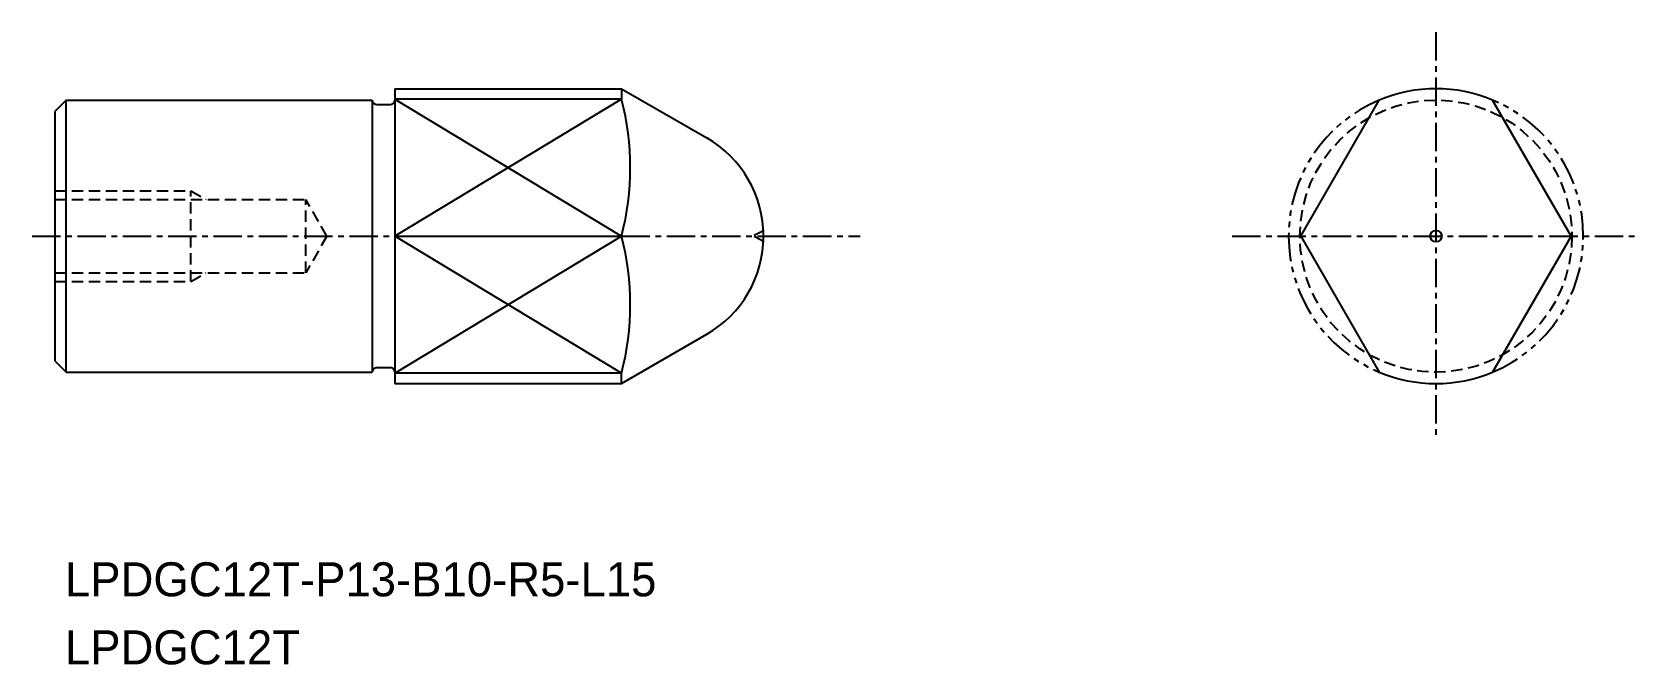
# Model space of a CAD drawing. Extents: x -1285.5 to -1214.6, y -597.6 to -569.7.
import ezdxf

# ---------------------------------------------------------------- set-up
doc = ezdxf.new("R2010")
doc.units = 0
for name, pattern in [('CENTER', [2, 1.25, -0.25, 0.25, -0.25]), ('DASHED', [0.75, 0.5, -0.25]), ('PHANTOM', [2.5, 1.25, -0.25, 0.25, -0.25, 0.25, -0.25])]:
    doc.linetypes.add(name, pattern=pattern)
doc.layers.get('0').update_dxf_attribs({"linetype": 'CONTINUOUS'})
doc.layers.add('CENTER', color=1, linetype='CENTER')

msp = doc.modelspace()

# ---------------------------------------------------------------- linework, layer by layer
at = {"color": 7, "linetype": 'CONTINUOUS'}
for p, q in [((-1269.497, -572.198), (-1269.497, -585.198)), ((-1269.497, -572.198), (-1259.497, -572.198)), ((-1259.497, -572.198), (-1259.497, -572.659)), ((-1259.497, -572.198), (-1255.739, -574.367)), ((-1283.997, -572.698), (-1284.497, -573.198)), ((-1283.997, -572.698), (-1270.497, -572.698)), ((-1283.997, -584.698), (-1283.997, -572.698)), ((-1270.497, -572.698), (-1270.497, -584.698)), ((-1270.297, -572.898), (-1269.697, -572.898)), ((-1259.497, -572.659), (-1269.497, -572.659)), ((-1229.542, -578.698), (-1226.078, -572.698)), ((-1217.614, -578.698), (-1221.078, -572.698)), ((-1284.497, -573.198), (-1284.497, -584.198)), ((-1269.497, -578.698), (-1259.497, -578.698)), ((-1229.542, -578.698), (-1226.078, -584.698)), ((-1217.614, -578.698), (-1221.078, -584.698)), ((-1259.497, -585.198), (-1255.739, -583.028)), ((-1284.497, -584.198), (-1283.997, -584.698)), ((-1283.997, -584.698), (-1270.497, -584.698)), ((-1270.297, -584.498), (-1269.697, -584.498)), ((-1259.497, -584.736), (-1269.497, -584.736)), ((-1259.497, -585.198), (-1259.497, -584.736)), ((-1269.497, -585.198), (-1259.497, -585.198))]:
    msp.add_line(p, q, dxfattribs=at)
at = {"color": 3, "linetype": 'CONTINUOUS'}
for p, q in [((-1259.497, -572.659), (-1269.497, -578.698)), ((-1269.497, -572.659), (-1259.497, -578.698)), ((-1269.497, -584.736), (-1259.497, -578.698)), ((-1259.497, -584.736), (-1269.497, -578.698))]:
    msp.add_line(p, q, dxfattribs=at)
at = {"color": 3, "linetype": 'DASHED'}
for p, q in [((-1284.497, -576.698), (-1278.497, -576.698)), ((-1284.497, -577.077), (-1273.433, -577.077)), ((-1278.497, -576.698), (-1277.841, -577.077)), ((-1278.497, -580.698), (-1278.497, -576.698)), ((-1272.497, -578.698), (-1273.433, -577.077)), ((-1273.433, -580.319), (-1273.433, -577.077)), ((-1253.203, -578.446), (-1253.685, -578.698)), ((-1272.497, -578.698), (-1273.433, -580.319)), ((-1253.203, -578.95), (-1253.685, -578.698)), ((-1284.497, -580.319), (-1273.433, -580.319)), ((-1284.497, -580.698), (-1278.497, -580.698)), ((-1278.497, -580.698), (-1277.841, -580.319))]:
    msp.add_line(p, q, dxfattribs=at)
msp.add_circle((-1223.578, -578.698), 6, dxfattribs=at)
at = {"color": 7, "linetype": 'CONTINUOUS'}
msp.add_circle((-1223.578, -578.698), 0.252, dxfattribs=at)
for centre, radius, start, end in [((-1223.578, -578.698), 6.5, 67.38014, 112.61986), ((-1270.297, -572.698), 0.2, 180, 270), ((-1269.697, -572.698), 0.2, 270, 0), ((-1271.152, -575.678), 12.039, 345.47639, 14.52361), ((-1258.239, -578.698), 5, 300, 60), ((-1271.152, -581.717), 12.039, 345.47639, 14.52361), ((-1270.297, -584.698), 0.2, 90, 180), ((-1269.697, -584.698), 0.2, 0, 90), ((-1223.578, -578.698), 6.5, 247.38014, 292.61986)]:
    msp.add_arc(centre, radius, start, end, dxfattribs=at)
at = {"color": 3, "linetype": 'PHANTOM'}
for start, end in [(112.61986, 247.38014), (292.61986, 67.38014)]:
    msp.add_arc((-1223.578, -578.698), 6.5, start, end, dxfattribs=at)
at = {"layer": 'CENTER', "color": 1, "linetype": 'CENTER'}
for p, q in [((-1223.578, -569.705), (-1223.578, -587.69)), ((-1285.497, -578.698), (-1248.978, -578.698)), ((-1232.57, -578.698), (-1214.585, -578.698))]:
    msp.add_line(p, q, dxfattribs=at)

# ---------------------------------------------------------------- texts
at = {"color": 7, "linetype": 'CONTINUOUS'}
for s, p in [('LPDGC12T-P13-B10-R5-L15', (-1284.052, -594.58)), ('LPDGC12T', (-1284.052, -597.58))]:
    msp.add_text(s, height=1.5, dxfattribs=at).set_placement(p)

doc.saveas('drawing.dxf')
